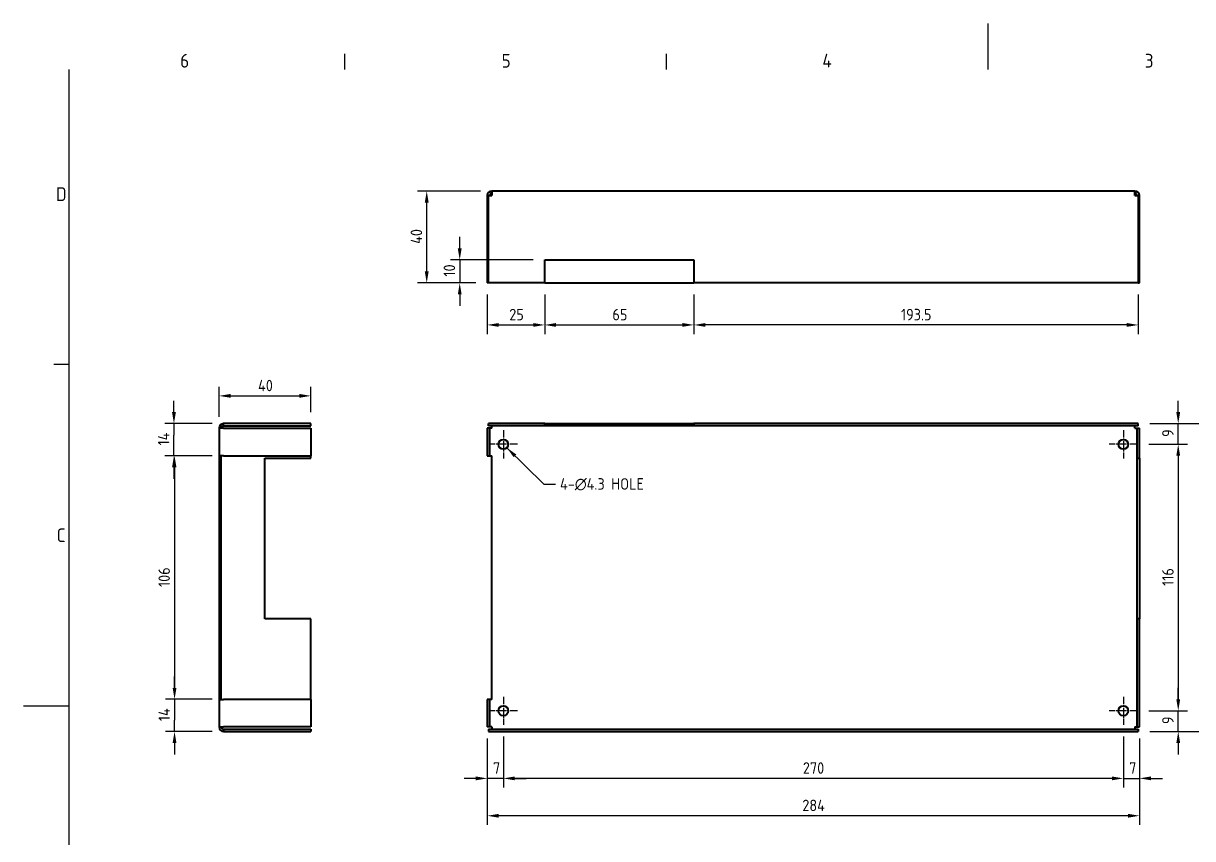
# Model space of a CAD drawing. Header units: millimetres. Extents: x 0 to 840, y 0 to 594.
# Drawn here: x 0 to 509, y 239 to 594 of the extents above; entities that cross this region are included whole.
import ezdxf

# ---------------------------------------------------------------- set-up
doc = ezdxf.new("R2010")
doc.units = ezdxf.units.MM
doc.header["$LTSCALE"] = 2
doc.linetypes.add('CHAIN', pattern=[0.3543, 0.2362, -0.0295, 0.0591, -0.0295])
doc.layers.get('0').update_dxf_attribs({"color": 3, "lineweight": 25})
for name, color, linetype, lineweight in [('가시적인 것(ISO)', 3, 'Continuous', 40), ('경계(ISO)', 7, 'Continuous', 25), ('기호(ISO)', 5, 'Continuous', 25), ('중심 표식(ISO)', 1, 'Continuous', 25), ('치수(ISO)', 2, 'Continuous', 25)]:
    doc.layers.add(name, color=color, linetype=linetype, lineweight=lineweight)
doc.styles.add('문자 텍스트_PSTEK_POSCO', font='isocp.shx')
doc.styles.add('치수 텍스트_PSTEK_POSCO', font='isocp.shx')
doc.dimstyles.new('치수_PSTEK_POSCO', dxfattribs={"dimscale": 2, "dimtxt": 2.5, "dimasz": 2.5, "dimexe": 2, "dimexo": 2.5, "dimgap": 1, "dimtad": 1, "dimrnd": 1e-08, "dimdsep": 46, "dimtxsty": '치수 텍스트_PSTEK_POSCO', "dimcen": 0.09, "dimdle": 10, "dimclrd": 7, "dimclre": 7, "dimclrt": 2, "dimadec": 1, "dimazin": 2, "dimtfac": 1, "dimtmove": 0, "dimatfit": 3, "dimfxl": 0, "dimtolj": 1, "dimlwd": -1, "dimlwe": -1, "dimarcsym": 0})
doc.dimstyles.new('치수_PSTEK_POSCO$7', dxfattribs={"dimscale": 2, "dimtxt": 2.5, "dimasz": 2.5, "dimexe": 2, "dimexo": 2.5, "dimgap": 1, "dimtad": 1, "dimrnd": 1e-08, "dimdsep": 46, "dimtxsty": '치수 텍스트_PSTEK_POSCO', "dimcen": 0.09, "dimdle": 10, "dimclrd": 7, "dimclre": 7, "dimclrt": 2, "dimadec": 1, "dimazin": 2, "dimtfac": 1, "dimtmove": 0, "dimatfit": 3, "dimfxl": 0, "dimtolj": 1, "dimlwd": -1, "dimlwe": -1, "dimarcsym": 0})

# ---------------------------------------------------------------- blocks, each defined once
blk = doc.blocks.new('경계 Default Border')
at = {"layer": '경계(ISO)'}
for p, q in [((70, 287), (70, 290.4)), ((140, 287), (140, 290.4)), ((10, 222.75), (6.6, 222.75))]:
    blk.add_line(p, q, dxfattribs=at)
at = {"layer": '경계(ISO)', "flags": 128}
for points in [[(210, 297), (210, 287)], [(10, 10), (10, 287)], [(0, 148.5), (10, 148.5)]]:
    blk.add_lwpolyline(points, dxfattribs=at)
at = {"layer": '경계(ISO)', "color": 2, "char_height": 3, "attachment_point": 7, "style": '문자 텍스트_PSTEK_POSCO'}
for s, insert in [('6', (34.14, 287.37)), ('5', (104.14, 287.37)), ('4', (173.97, 287.4)), ('3', (244.17, 287.37)), ('D', (7.08, 258.35)), ('C', (7.24, 184.1))]:
    blk.add_mtext(s, dxfattribs=dict(at, insert=insert))
blk = doc.blocks.new('*D27')
at = {"layer": 'Defpoints', "color": 0}
for p in [(202, 287.78), (486, 287.78), (202, 249.1)]:
    blk.add_point(p, dxfattribs=at)
at = {"layer": '치수(ISO)', "color": 7}
for p, q in [((202, 282.78), (202, 245.1)), ((486, 282.78), (486, 245.1)), ((481, 249.1), (207, 249.1))]:
    blk.add_line(p, q, dxfattribs=at)
for points in [[(207, 249.93), (207, 248.26), (202, 249.1)], [(481, 249.93), (481, 248.26), (486, 249.1)]]:
    blk.add_solid(points, dxfattribs=at)
at = {"layer": '치수(ISO)', "color": 2, "insert": (339.19, 253.6), "char_height": 5, "attachment_point": 4, "style": '치수 텍스트_PSTEK_POSCO'}
blk.add_mtext('\\A1;284', dxfattribs=at)
blk = doc.blocks.new('*D28')
at = {"layer": 'Defpoints', "color": 0}
for p in [(485.5, 419.78), (519.43, 419.78), (485.5, 285.78)]:
    blk.add_point(p, dxfattribs=at)
at = {"layer": '치수(ISO)', "color": 7}
for p, q in [((490.5, 419.78), (523.43, 419.78)), ((519.43, 290.78), (519.43, 414.78)), ((490.5, 285.78), (523.43, 285.78))]:
    blk.add_line(p, q, dxfattribs=at)
for points in [[(518.6, 414.78), (520.27, 414.78), (519.43, 419.78)], [(518.6, 290.78), (520.27, 290.78), (519.43, 285.78)]]:
    blk.add_solid(points, dxfattribs=at)
at = {"layer": '치수(ISO)', "color": 2, "insert": (514.93, 348.53), "char_height": 5, "attachment_point": 4, "rotation": 90, "style": '치수 텍스트_PSTEK_POSCO'}
blk.add_mtext('\\A1;134', dxfattribs=at)
blk = doc.blocks.new('*D29')
at = {"layer": 'Defpoints', "color": 0}
for p in [(485.15, 410.78), (485.15, 294.78), (502.88, 294.78)]:
    blk.add_point(p, dxfattribs=at)
at = {"layer": '치수(ISO)', "color": 7}
for p, q in [((490.15, 410.78), (506.88, 410.78)), ((502.88, 405.78), (502.88, 299.78)), ((490.15, 294.78), (506.88, 294.78))]:
    blk.add_line(p, q, dxfattribs=at)
for points in [[(502.05, 405.78), (503.72, 405.78), (502.88, 410.78)], [(502.05, 299.78), (503.72, 299.78), (502.88, 294.78)]]:
    blk.add_solid(points, dxfattribs=at)
at = {"layer": '치수(ISO)', "color": 2, "insert": (498.38, 349.15), "char_height": 5, "attachment_point": 4, "rotation": 90, "style": '치수 텍스트_PSTEK_POSCO'}
blk.add_mtext('\\A1;116', dxfattribs=at)
blk = doc.blocks.new('*D30')
at = {"layer": 'Defpoints', "color": 0}
for p in [(209, 288.63), (479, 288.63), (209, 265.37)]:
    blk.add_point(p, dxfattribs=at)
at = {"layer": '치수(ISO)', "color": 7}
for p, q in [((209, 283.63), (209, 261.37)), ((479, 283.63), (479, 261.37)), ((474, 265.37), (214, 265.37))]:
    blk.add_line(p, q, dxfattribs=at)
for points in [[(214, 266.2), (214, 264.54), (209, 265.37)], [(474, 266.2), (474, 264.54), (479, 265.37)]]:
    blk.add_solid(points, dxfattribs=at)
at = {"layer": '치수(ISO)', "color": 2, "insert": (339.44, 269.87), "char_height": 5, "attachment_point": 4, "style": '치수 텍스트_PSTEK_POSCO'}
blk.add_mtext('\\A1;270', dxfattribs=at)
blk = doc.blocks.new('*D31')
at = {"layer": 'Defpoints', "color": 0}
for p in [(479, 288.63), (486, 287.78), (486, 265.37)]:
    blk.add_point(p, dxfattribs=at)
at = {"layer": '치수(ISO)', "color": 7}
for p, q in [((479, 283.63), (479, 261.37)), ((486, 282.78), (486, 261.37)), ((474, 265.37), (469, 265.37)), ((479, 265.37), (486, 265.37)), ((491, 265.37), (496, 265.37))]:
    blk.add_line(p, q, dxfattribs=at)
for points in [[(474, 266.2), (474, 264.54), (479, 265.37)], [(491, 266.2), (491, 264.54), (486, 265.37)]]:
    blk.add_solid(points, dxfattribs=at)
at = {"layer": '치수(ISO)', "color": 2, "insert": (481.5, 269.87), "char_height": 5, "attachment_point": 4, "style": '치수 텍스트_PSTEK_POSCO'}
blk.add_mtext('\\A1;7', dxfattribs=at)
blk = doc.blocks.new('*D32')
at = {"layer": 'Defpoints', "color": 0}
for p in [(202, 287.78), (209, 288.63), (202, 265.37)]:
    blk.add_point(p, dxfattribs=at)
at = {"layer": '치수(ISO)', "color": 7}
for p, q in [((202, 282.78), (202, 261.37)), ((209, 283.63), (209, 261.37)), ((197, 265.37), (192, 265.37)), ((209, 265.37), (202, 265.37)), ((214, 265.37), (219, 265.37))]:
    blk.add_line(p, q, dxfattribs=at)
for points in [[(197, 266.2), (197, 264.54), (202, 265.37)], [(214, 266.2), (214, 264.54), (209, 265.37)]]:
    blk.add_solid(points, dxfattribs=at)
at = {"layer": '치수(ISO)', "color": 2, "insert": (204.5, 269.87), "char_height": 5, "attachment_point": 4, "style": '치수 텍스트_PSTEK_POSCO'}
blk.add_mtext('\\A1;7', dxfattribs=at)
blk = doc.blocks.new('*D33')
at = {"layer": 'Defpoints', "color": 0}
for p in [(485.15, 294.78), (502.88, 294.78), (485.5, 285.78)]:
    blk.add_point(p, dxfattribs=at)
at = {"layer": '치수(ISO)', "color": 7}
for p, q in [((502.88, 299.78), (502.88, 304.78)), ((490.15, 294.78), (506.88, 294.78)), ((502.88, 285.78), (502.88, 294.78)), ((490.5, 285.78), (506.88, 285.78)), ((502.88, 280.78), (502.88, 275.78))]:
    blk.add_line(p, q, dxfattribs=at)
for points in [[(502.05, 299.78), (503.72, 299.78), (502.88, 294.78)], [(502.05, 280.78), (503.72, 280.78), (502.88, 285.78)]]:
    blk.add_solid(points, dxfattribs=at)
at = {"layer": '치수(ISO)', "color": 2, "insert": (498.38, 289), "char_height": 5, "attachment_point": 4, "rotation": 90, "style": '치수 텍스트_PSTEK_POSCO'}
blk.add_mtext('\\A1;9', dxfattribs=at)
blk = doc.blocks.new('*D34')
at = {"layer": 'Defpoints', "color": 0}
for p in [(485.5, 419.78), (502.88, 419.78), (485.15, 410.78)]:
    blk.add_point(p, dxfattribs=at)
at = {"layer": '치수(ISO)', "color": 7}
for p, q in [((502.88, 424.78), (502.88, 429.78)), ((490.5, 419.78), (506.88, 419.78)), ((502.88, 410.78), (502.88, 419.78)), ((490.15, 410.78), (506.88, 410.78)), ((502.88, 405.78), (502.88, 400.78))]:
    blk.add_line(p, q, dxfattribs=at)
for points in [[(502.05, 424.78), (503.72, 424.78), (502.88, 419.78)], [(502.05, 405.78), (503.72, 405.78), (502.88, 410.78)]]:
    blk.add_solid(points, dxfattribs=at)
at = {"layer": '치수(ISO)', "color": 2, "insert": (498.38, 414), "char_height": 5, "attachment_point": 4, "rotation": 90, "style": '치수 텍스트_PSTEK_POSCO'}
blk.add_mtext('\\A1;9', dxfattribs=at)
blk = doc.blocks.new('*D35')
at = {"layer": 'Defpoints', "color": 0}
for p in [(227, 491.03), (190, 481.03), (202, 481.03)]:
    blk.add_point(p, dxfattribs=at)
at = {"layer": '치수(ISO)', "color": 7}
for p, q in [((190, 496.03), (190, 501.03)), ((222, 491.03), (186, 491.03)), ((190, 491.03), (190, 481.03)), ((197, 481.03), (186, 481.03)), ((190, 476.03), (190, 471.03))]:
    blk.add_line(p, q, dxfattribs=at)
for points in [[(189.17, 496.03), (190.83, 496.03), (190, 491.03)], [(189.17, 476.03), (190.83, 476.03), (190, 481.03)]]:
    blk.add_solid(points, dxfattribs=at)
at = {"layer": '치수(ISO)', "color": 2, "insert": (185.5, 483.78), "char_height": 5, "attachment_point": 4, "rotation": 90, "style": '치수 텍스트_PSTEK_POSCO'}
blk.add_mtext('\\A1;10', dxfattribs=at)
blk = doc.blocks.new('*D36')
at = {"layer": 'Defpoints', "color": 0}
for p in [(175.64, 521.03), (204, 521.03), (202, 481.03)]:
    blk.add_point(p, dxfattribs=at)
at = {"layer": '치수(ISO)', "color": 7}
for p, q in [((199, 521.03), (171.64, 521.03)), ((175.64, 486.03), (175.64, 516.03)), ((197, 481.03), (171.64, 481.03))]:
    blk.add_line(p, q, dxfattribs=at)
for points in [[(174.8, 516.03), (176.47, 516.03), (175.64, 521.03)], [(174.8, 486.03), (176.47, 486.03), (175.64, 481.03)]]:
    blk.add_solid(points, dxfattribs=at)
at = {"layer": '치수(ISO)', "color": 2, "insert": (171.14, 498.03), "char_height": 5, "attachment_point": 4, "rotation": 90, "style": '치수 텍스트_PSTEK_POSCO'}
blk.add_mtext('\\A1;40', dxfattribs=at)
blk = doc.blocks.new('*D37')
at = {"layer": 'Defpoints', "color": 0}
for p in [(202, 481.03), (227, 481.03), (227, 462.75)]:
    blk.add_point(p, dxfattribs=at)
at = {"layer": '치수(ISO)', "color": 7}
for p, q in [((202, 476.03), (202, 458.75)), ((227, 476.03), (227, 458.75)), ((207, 462.75), (222, 462.75))]:
    blk.add_line(p, q, dxfattribs=at)
for points in [[(207, 463.58), (207, 461.92), (202, 462.75)], [(222, 463.58), (222, 461.92), (227, 462.75)]]:
    blk.add_solid(points, dxfattribs=at)
at = {"layer": '치수(ISO)', "color": 2, "insert": (211.59, 467.25), "char_height": 5, "attachment_point": 4, "style": '치수 텍스트_PSTEK_POSCO'}
blk.add_mtext('\\A1;25', dxfattribs=at)
blk = doc.blocks.new('*D38')
at = {"layer": 'Defpoints', "color": 0}
for p in [(227, 481.03), (292, 481.03), (292, 462.75)]:
    blk.add_point(p, dxfattribs=at)
at = {"layer": '치수(ISO)', "color": 7}
for p, q in [((227, 476.03), (227, 458.75)), ((292, 476.03), (292, 458.75)), ((232, 462.75), (287, 462.75))]:
    blk.add_line(p, q, dxfattribs=at)
for points in [[(232, 463.58), (232, 461.92), (227, 462.75)], [(287, 463.58), (287, 461.92), (292, 462.75)]]:
    blk.add_solid(points, dxfattribs=at)
at = {"layer": '치수(ISO)', "color": 2, "insert": (256.5, 467.25), "char_height": 5, "attachment_point": 4, "style": '치수 텍스트_PSTEK_POSCO'}
blk.add_mtext('\\A1;65', dxfattribs=at)
blk = doc.blocks.new('*D39')
at = {"layer": 'Defpoints', "color": 0}
for p in [(292, 481.03), (485.5, 481.03), (292, 462.75)]:
    blk.add_point(p, dxfattribs=at)
at = {"layer": '치수(ISO)', "color": 7}
for p, q in [((292, 476.03), (292, 458.75)), ((485.5, 476.03), (485.5, 458.75)), ((480.5, 462.75), (297, 462.75))]:
    blk.add_line(p, q, dxfattribs=at)
for points in [[(297, 463.58), (297, 461.92), (292, 462.75)], [(480.5, 463.58), (480.5, 461.92), (485.5, 462.75)]]:
    blk.add_solid(points, dxfattribs=at)
at = {"layer": '치수(ISO)', "color": 2, "insert": (382.14, 467.25), "char_height": 5, "attachment_point": 4, "style": '치수 텍스트_PSTEK_POSCO'}
blk.add_mtext('\\A1;193.5', dxfattribs=at)
blk = doc.blocks.new('*D44')
at = {"layer": 'Defpoints', "color": 0}
for p in [(65.57, 419.78), (87.19, 419.78), (87.19, 405.78)]:
    blk.add_point(p, dxfattribs=at)
at = {"layer": '치수(ISO)', "color": 7}
for p, q in [((65.57, 424.78), (65.57, 429.78)), ((82.19, 419.78), (61.57, 419.78)), ((65.57, 419.78), (65.57, 414.78)), ((65.57, 410.78), (65.57, 414.78)), ((65.57, 405.78), (65.57, 410.78)), ((82.19, 405.78), (61.57, 405.78)), ((65.57, 400.78), (65.57, 395.78))]:
    blk.add_line(p, q, dxfattribs=at)
for points in [[(64.73, 424.78), (66.4, 424.78), (65.57, 419.78)], [(64.73, 400.78), (66.4, 400.78), (65.57, 405.78)]]:
    blk.add_solid(points, dxfattribs=at)
at = {"layer": '치수(ISO)', "color": 2, "insert": (61.07, 410.28), "char_height": 5, "attachment_point": 4, "rotation": 90, "style": '치수 텍스트_PSTEK_POSCO'}
blk.add_mtext('\\A1;14', dxfattribs=at)
blk = doc.blocks.new('*D45')
at = {"layer": 'Defpoints', "color": 0}
for p in [(87.19, 405.78), (65.82, 299.78), (87.19, 299.78)]:
    blk.add_point(p, dxfattribs=at)
at = {"layer": '치수(ISO)', "color": 7}
for p, q in [((82.19, 405.78), (61.82, 405.78)), ((65.82, 400.78), (65.82, 304.78)), ((82.19, 299.78), (61.82, 299.78))]:
    blk.add_line(p, q, dxfattribs=at)
for points in [[(64.99, 400.78), (66.65, 400.78), (65.82, 405.78)], [(64.99, 304.78), (66.65, 304.78), (65.82, 299.78)]]:
    blk.add_solid(points, dxfattribs=at)
at = {"layer": '치수(ISO)', "color": 2, "insert": (61.32, 348.65), "char_height": 5, "attachment_point": 4, "rotation": 90, "style": '치수 텍스트_PSTEK_POSCO'}
blk.add_mtext('\\A1;106', dxfattribs=at)
blk = doc.blocks.new('*D46')
at = {"layer": 'Defpoints', "color": 0}
for p in [(87.19, 299.78), (65.82, 285.78), (87.19, 285.78)]:
    blk.add_point(p, dxfattribs=at)
at = {"layer": '치수(ISO)', "color": 7}
for p, q in [((65.82, 304.78), (65.82, 309.78)), ((82.19, 299.78), (61.82, 299.78)), ((65.82, 299.78), (65.82, 294.78)), ((65.82, 294.78), (65.82, 290.78)), ((65.82, 285.78), (65.82, 290.78)), ((82.19, 285.78), (61.82, 285.78)), ((65.82, 280.78), (65.82, 275.78))]:
    blk.add_line(p, q, dxfattribs=at)
for points in [[(64.99, 304.78), (66.65, 304.78), (65.82, 299.78)], [(64.99, 280.78), (66.65, 280.78), (65.82, 285.78)]]:
    blk.add_solid(points, dxfattribs=at)
at = {"layer": '치수(ISO)', "color": 2, "insert": (61.32, 290.28), "char_height": 5, "attachment_point": 4, "rotation": 90, "style": '치수 텍스트_PSTEK_POSCO'}
blk.add_mtext('\\A1;14', dxfattribs=at)
blk = doc.blocks.new('*D47')
at = {"layer": 'Defpoints', "color": 0}
for p in [(125.19, 431.87), (85.19, 417.78), (125.19, 419.78)]:
    blk.add_point(p, dxfattribs=at)
at = {"layer": '치수(ISO)', "color": 7}
for p, q in [((85.19, 422.78), (85.19, 435.87)), ((125.19, 424.78), (125.19, 435.87)), ((90.19, 431.87), (120.19, 431.87))]:
    blk.add_line(p, q, dxfattribs=at)
for points in [[(90.19, 432.7), (90.19, 431.04), (85.19, 431.87)], [(120.19, 432.7), (120.19, 431.04), (125.19, 431.87)]]:
    blk.add_solid(points, dxfattribs=at)
at = {"layer": '치수(ISO)', "color": 2, "insert": (102.19, 436.37), "char_height": 5, "attachment_point": 4, "style": '치수 텍스트_PSTEK_POSCO'}
blk.add_mtext('\\A1;40', dxfattribs=at)

msp = doc.modelspace()

# ---------------------------------------------------------------- linework, layer by layer
at = {"layer": '가시적인 것(ISO)'}
for p, q in [((204.004, 521.03), (204.004, 519.03)), ((484.004, 521.03), (204.004, 521.03)), ((484.004, 519.03), (484.004, 521.03)), ((202.004, 519.03), (202.004, 481.03)), ((202.504, 519.03), (204.004, 519.03)), ((202.504, 481.03), (202.504, 519.03)), ((484.004, 519.03), (485.504, 519.03)), ((485.504, 519.03), (485.504, 481.03)), ((486.004, 481.03), (486.004, 519.03)), ((227.004, 491.03), (292.004, 491.03)), ((227.004, 481.03), (227.004, 491.03)), ((292.004, 491.03), (292.004, 481.03)), ((202.504, 481.03), (202.004, 481.03)), ((227.004, 481.03), (202.504, 481.03)), ((227.004, 481.03), (292.004, 481.03)), ((485.504, 481.03), (292.004, 481.03)), ((485.504, 481.03), (486.004, 481.03)), ((87.194, 417.777), (85.194, 417.777)), ((85.194, 417.777), (85.194, 405.777)), ((125.194, 419.777), (87.194, 419.777)), ((87.194, 418.777), (87.194, 419.777)), ((87.194, 418.777), (125.194, 418.777)), ((87.194, 417.777), (125.194, 417.777)), ((125.194, 418.777), (125.194, 419.777)), ((125.194, 417.777), (125.194, 405.777)), ((202.004, 417.777), (202.004, 405.777)), ((203.004, 417.777), (202.004, 417.777)), ((227.004, 419.777), (202.504, 419.777)), ((202.504, 418.777), (202.504, 419.777)), ((227.004, 418.777), (202.504, 418.777)), ((203.004, 417.777), (203.004, 405.777)), ((204.004, 417.777), (203.004, 417.777)), ((204.004, 417.777), (204.004, 418.777)), ((227.004, 419.777), (292.004, 419.777)), ((227.004, 418.777), (227.004, 419.777)), ((292.004, 418.777), (227.004, 418.777)), ((485.504, 419.777), (292.004, 419.777)), ((292.004, 419.777), (292.004, 418.777)), ((485.504, 418.777), (292.004, 418.777)), ((484.004, 417.777), (484.004, 418.777)), ((484.004, 417.777), (485.004, 417.777)), ((485.004, 404.777), (485.004, 417.777)), ((485.004, 417.777), (486.004, 417.777)), ((485.504, 418.777), (485.504, 419.777)), ((486.004, 404.777), (486.004, 417.777)), ((85.194, 405.777), (85.194, 299.777)), ((87.194, 405.777), (85.194, 405.777)), ((86.194, 299.777), (86.194, 405.777)), ((87.194, 405.777), (125.194, 405.777)), ((105.194, 404.777), (125.194, 404.777)), ((105.194, 334.777), (105.194, 404.777)), ((125.194, 404.777), (125.194, 405.777)), ((202.004, 405.777), (203.004, 405.777)), ((203.004, 405.777), (204.004, 405.777)), ((204.004, 299.777), (204.004, 405.777)), ((485.004, 404.777), (486.004, 404.777)), ((485.004, 334.777), (485.004, 404.777)), ((486.004, 404.777), (486.004, 334.777)), ((125.194, 334.777), (105.194, 334.777)), ((125.194, 299.777), (125.194, 334.777)), ((485.004, 287.777), (485.004, 334.777)), ((486.004, 334.777), (485.004, 334.777)), ((486.004, 287.777), (486.004, 334.777)), ((85.194, 299.777), (87.194, 299.777)), ((85.194, 299.777), (85.194, 287.777)), ((125.194, 299.777), (87.194, 299.777)), ((125.194, 299.777), (125.194, 287.777)), ((203.004, 299.777), (202.004, 299.777)), ((202.004, 299.777), (202.004, 287.777)), ((204.004, 299.777), (203.004, 299.777)), ((203.004, 299.777), (203.004, 287.777)), ((85.194, 287.777), (87.194, 287.777)), ((125.194, 287.777), (87.194, 287.777)), ((87.194, 286.777), (125.194, 286.777)), ((87.194, 286.777), (87.194, 285.777)), ((87.194, 285.777), (125.194, 285.777)), ((125.194, 286.777), (125.194, 285.777)), ((203.004, 287.777), (202.004, 287.777)), ((202.504, 286.777), (485.504, 286.777)), ((202.504, 286.777), (202.504, 285.777)), ((202.504, 285.777), (485.504, 285.777)), ((204.004, 287.777), (203.004, 287.777)), ((204.004, 287.777), (204.004, 286.777)), ((484.004, 287.777), (485.004, 287.777)), ((484.004, 287.777), (484.004, 286.777)), ((485.004, 287.777), (486.004, 287.777)), ((485.504, 286.777), (485.504, 285.777))]:
    msp.add_line(p, q, dxfattribs=at)
for centre in [(209.004, 410.777), (479.004, 410.777), (209.004, 294.777), (479.004, 294.777)]:
    msp.add_circle(centre, 2.15, dxfattribs=at)
for centre, radius, start, end in [((204.004, 519.03), 2, 90, 180), ((204.004, 519.03), 1, 90, 180), ((484.004, 519.03), 2, 0, 90), ((484.004, 519.03), 1, 0, 90), ((87.194, 417.777), 2, 90, 180), ((87.194, 417.777), 1, 90, 180), ((87.194, 287.777), 2, 180, 270), ((87.194, 287.777), 1, 180, 270)]:
    msp.add_arc(centre, radius, start, end, dxfattribs=at)
at = {"layer": '중심 표식(ISO)', "linetype": 'CHAIN', "ltscale": 6.833826}
for p, q in [((209.004, 416.927), (209.004, 404.627)), ((479.004, 416.927), (479.004, 404.627)), ((215.154, 410.777), (202.854, 410.777)), ((485.154, 410.777), (472.854, 410.777)), ((209.004, 300.927), (209.004, 288.627)), ((479.004, 300.927), (479.004, 288.627)), ((215.154, 294.777), (202.854, 294.777)), ((485.154, 294.777), (472.854, 294.777))]:
    msp.add_line(p, q, dxfattribs=at)

# ---------------------------------------------------------------- block references
at = {"xscale": 2, "yscale": 2, "zscale": 2}
msp.add_blockref('경계 Default Border', (0, 0), dxfattribs=at)

# ---------------------------------------------------------------- texts
at = {"layer": '기호(ISO)', "color": 2, "insert": (233.67, 393.372), "char_height": 5, "width": 43.26647, "attachment_point": 4, "line_spacing_factor": 0.4375, "style": '치수 텍스트_PSTEK_POSCO'}
msp.add_mtext('{4-\\fAIGDT|b0|i0;\\H5.0000;n\\fisocp|b0|i0;\\H5.0000;4.3 HOLE}', dxfattribs=at)

# ---------------------------------------------------------------- dimensions: what is measured, and where the dimension line sits
at = {"layer": '치수(ISO)', "color": 7}
for base, p1, p2, angle, override, picture, middle in [((175.638, 521.03), (202.004, 481.03), (204.004, 521.03), 90, {"dimdec": 2, "dimtp": 0, "dimtm": 0, "dimtdec": 2, "dimtofl": 0, "dimatfit": 1}, '*D36', (175.638, 501.03)), ((189.999, 481.03), (227.004, 491.03), (202.004, 481.03), 270, {"dimdec": 2, "dimtp": 0, "dimtm": 0, "dimtdec": 2, "dimtofl": 1, "dimatfit": 1}, '*D35', (189.999, 486.03)), ((227.004, 462.751), (202.004, 481.03), (227.004, 481.03), 180, {"dimdec": 2, "dimtp": 0, "dimtm": 0, "dimtdec": 2, "dimtofl": 0, "dimatfit": 1}, '*D37', (214.504, 462.751)), ((292.004, 462.751), (485.504, 481.03), (292.004, 481.03), 180, {"dimdec": 2, "dimtp": 0, "dimtm": 0, "dimtdec": 2, "dimtofl": 0, "dimatfit": 1}, '*D39', (388.754, 462.751)), ((125.194, 431.87), (85.194, 417.777), (125.194, 419.777), 180, {"dimdec": 2, "dimtp": 0, "dimtm": 0, "dimtdec": 2, "dimtofl": 0, "dimatfit": 1}, '*D47', (105.194, 431.87)), ((65.566, 419.777), (87.194, 405.777), (87.194, 419.777), 270, {"dimdec": 2, "dimtp": 0, "dimtm": 0, "dimtdec": 2, "dimtofl": 0}, '*D44', (65.566, 412.777)), ((502.884, 419.777), (485.154, 410.777), (485.504, 419.777), 90, {"dimdec": 2, "dimtp": 0, "dimtm": 0, "dimtdec": 2, "dimtofl": 1, "dimatfit": 1}, '*D34', (502.884, 415.277)), ((519.435, 419.777), (485.504, 285.777), (485.504, 419.777), 270, {"dimdec": 2, "dimtp": 0, "dimtm": 0, "dimtdec": 2, "dimtofl": 0, "dimatfit": 1}, '*D28', (519.435, 352.777)), ((502.884, 294.777), (485.154, 410.777), (485.154, 294.777), 90, {"dimdec": 2, "dimtp": 0, "dimtm": 0, "dimtdec": 2, "dimtofl": 0, "dimatfit": 1}, '*D29', (502.884, 352.777)), ((65.818, 299.777), (87.194, 405.777), (87.194, 299.777), 270, {"dimdec": 2, "dimtp": 0, "dimtm": 0, "dimtdec": 2, "dimtofl": 0, "dimatfit": 1}, '*D45', (65.818, 352.777)), ((65.818, 285.777), (87.194, 299.777), (87.194, 285.777), 90, {"dimdec": 2, "dimtp": 0, "dimtm": 0, "dimtdec": 2, "dimtofl": 0}, '*D46', (65.818, 292.777)), ((502.884, 294.777), (485.504, 285.777), (485.154, 294.777), 90, {"dimdec": 2, "dimtp": 0, "dimtm": 0, "dimtdec": 2, "dimtofl": 1, "dimatfit": 1}, '*D33', (502.884, 290.277)), ((202.004, 265.371), (209.004, 288.627), (202.004, 287.777), 180, {"dimdec": 2, "dimtp": 0, "dimtm": 0, "dimtdec": 2, "dimtofl": 1, "dimatfit": 1}, '*D32', (205.504, 265.371)), ((202.004, 249.096), (486.004, 287.777), (202.004, 287.777), 180, {"dimdec": 2, "dimtp": 0, "dimtm": 0, "dimtdec": 2, "dimtofl": 0, "dimatfit": 1}, '*D27', (344.004, 249.096)), ((209.004, 265.371), (479.004, 288.627), (209.004, 288.627), 180, {"dimdec": 2, "dimtp": 0, "dimtm": 0, "dimtdec": 2, "dimtofl": 0, "dimatfit": 1}, '*D30', (344.004, 265.371)), ((486.004, 265.371), (479.004, 288.627), (486.004, 287.777), 180, {"dimdec": 2, "dimtp": 0, "dimtm": 0, "dimtdec": 2, "dimtofl": 1, "dimatfit": 1}, '*D31', (482.504, 265.371))]:
    dim = msp.add_linear_dim(base=base, p1=p1, p2=p2, angle=angle, dimstyle='치수_PSTEK_POSCO', override=override, dxfattribs=at)
    dim.commit()
    dim.dimension.update_dxf_attribs({"geometry": picture, "text_midpoint": middle, "dimtype": 160})
dim = msp.add_linear_dim(base=(292.004, 462.751), p1=(227.004, 481.03), p2=(292.004, 481.03), dimstyle='치수_PSTEK_POSCO', override={"dimdec": 2, "dimtp": 0, "dimtm": 0, "dimtdec": 2, "dimtofl": 0, "dimatfit": 1}, dxfattribs=at)
dim.commit()
dim.dimension.update_dxf_attribs({"geometry": '*D38', "text_midpoint": (259.504, 462.751), "dimtype": 160})

# ---------------------------------------------------------------- leaders
at = {"layer": '기호(ISO)', "color": 7, "annotation_type": 0, "has_hookline": 1, "hookline_direction": 0, "text_width": 40.568}
msp.add_leader([(210.525, 409.256), (226.67, 393.372), (231.67, 393.372)], dimstyle='치수_PSTEK_POSCO$7', override={"dimtad": 0}, dxfattribs=at)

doc.saveas('drawing.dxf')
